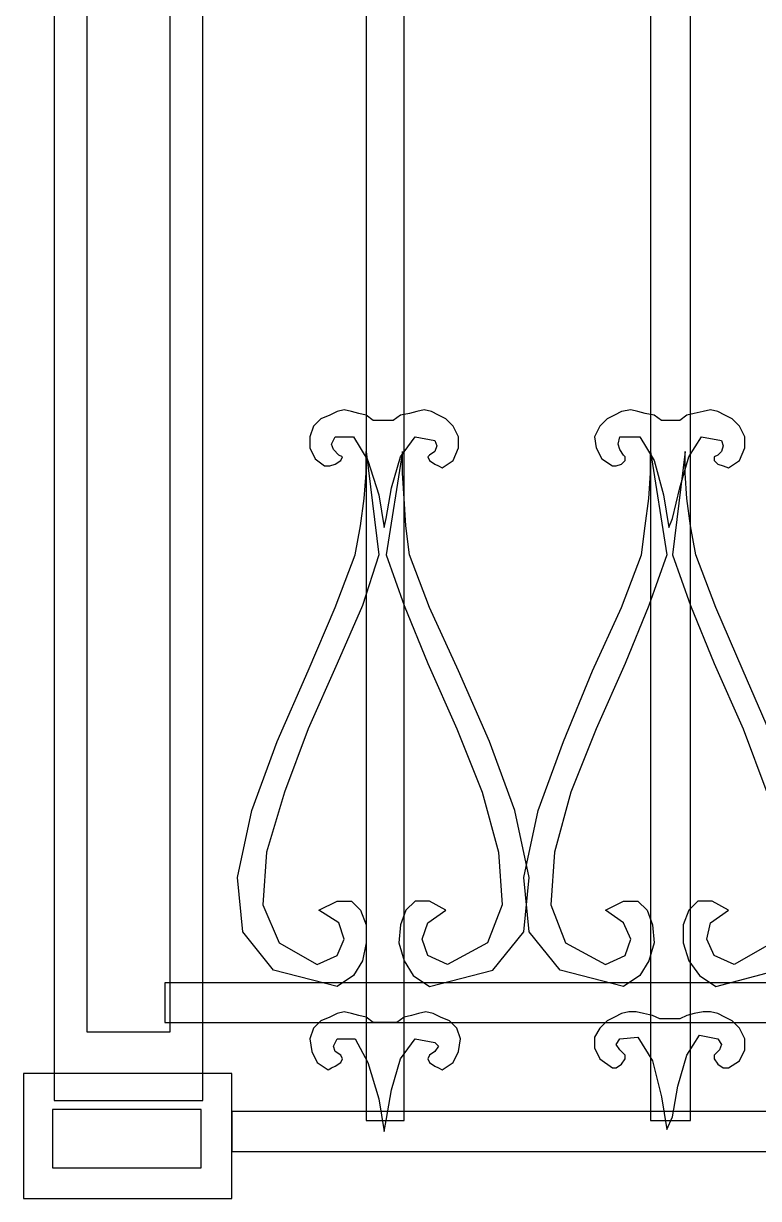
# Model space of a CAD drawing. Header units: centimetres. Extents: x -54 to 53, y -72 to 21.
# Drawn here: x -54.49 to -25.48, y -72.12 to -25.75 of the extents above; entities that cross this region are included whole.
import ezdxf

# ---------------------------------------------------------------- set-up
doc = ezdxf.new("R2010")
doc.units = ezdxf.units.CM
doc.header["$MEASUREMENT"] = 0
doc.layers.add('layer 1', color=7, linetype='Continuous')

msp = doc.modelspace()

# ---------------------------------------------------------------- linework, layer by layer
at = {"layer": 'layer 1', "color": 44}
for points, knots in [([(-40.96843, -69.04126), (-40.96843, -69.04126), (-40.96843, 18.83919), (-40.96843, 18.83919), (-40.96843, 18.83919), (-40.96843, 18.83919), (-39.46559, 18.98232), (-39.46559, 18.98232), (-39.46559, 18.98232), (-39.46559, 18.98232), (-39.46559, -69.04126), (-39.46559, -69.04126), (-39.46559, -69.04126), (-39.46559, -69.04126), (-40.96843, -69.04126), (-40.96843, -69.04126)], [0, 0, 0, 0, 0.25, 0.25, 0.25, 0.25, 0.5, 0.5, 0.5, 0.5, 0.75, 0.75, 0.75, 0.75, 1, 1, 1, 1]), ([(-29.7329, -69.04126), (-29.7329, -69.04126), (-29.7329, 18.83919), (-29.7329, 18.83919), (-29.7329, 18.83919), (-29.7329, 18.83919), (-28.15849, 18.98232), (-28.15849, 18.98232), (-28.15849, 18.98232), (-28.15849, 18.98232), (-28.15849, -69.04126), (-28.15849, -69.04126), (-28.15849, -69.04126), (-28.15849, -69.04126), (-29.7329, -69.04126), (-29.7329, -69.04126)], [0, 0, 0, 0, 0.25, 0.25, 0.25, 0.25, 0.5, 0.5, 0.5, 0.5, 0.75, 0.75, 0.75, 0.75, 1, 1, 1, 1]), ([(-51.98927, 12.32688), (-51.98927, 12.32688), (-48.69733, 12.32688), (-48.69733, 12.32688), (-48.69733, 12.32688), (-48.69733, 12.32688), (-48.69733, -65.53463), (-48.69733, -65.53463), (-48.69733, -65.53463), (-48.69733, -65.53463), (-51.98927, -65.53463), (-51.98927, -65.53463), (-51.98927, -65.53463), (-51.98927, -65.53463), (-51.98927, 12.32688), (-51.98927, 12.32688)], [0, 0, 0, 0, 0.25, 0.25, 0.25, 0.25, 0.5, 0.5, 0.5, 0.5, 0.75, 0.75, 0.75, 0.75, 1, 1, 1, 1]), ([(-40.68218, -41.4176), (-40.68218, -41.4176), (-39.89497, -41.4176), (-39.89497, -41.4176), (-39.89497, -41.4176), (-39.89497, -41.4176), (-39.89497, -41.4176), (-39.89497, -41.4176), (-39.89497, -41.4176), (-39.89497, -41.4176), (-39.60872, -41.20291), (-39.60872, -41.20291), (-39.60872, -41.20291), (-39.60872, -41.20291), (-39.2509, -41.13135), (-39.2509, -41.13135), (-39.2509, -41.13135), (-39.2509, -41.13135), (-38.96464, -41.05978), (-38.96464, -41.05978), (-38.96464, -41.05978), (-38.96464, -41.05978), (-38.67839, -40.98822), (-38.67839, -40.98822), (-38.67839, -40.98822), (-38.67839, -40.98822), (-38.39213, -41.05978), (-38.39213, -41.05978), (-38.39213, -41.05978), (-38.39213, -41.05978), (-38.10587, -41.20291), (-38.10587, -41.20291), (-38.10587, -41.20291), (-38.10587, -41.20291), (-37.81962, -41.34604), (-37.81962, -41.34604), (-37.81962, -41.34604), (-37.81962, -41.34604), (-37.53336, -41.63229), (-37.53336, -41.63229), (-37.53336, -41.63229), (-37.53336, -41.63229), (-37.31867, -42.06168), (-37.31867, -42.06168), (-37.31867, -42.06168), (-37.31867, -42.06168), (-37.31867, -42.49106), (-37.31867, -42.49106), (-37.31867, -42.49106), (-37.31867, -42.49106), (-37.53336, -42.99201), (-37.53336, -42.99201), (-37.53336, -42.99201), (-37.53336, -42.99201), (-37.96275, -43.27826), (-37.96275, -43.27826), (-37.96275, -43.27826), (-37.96275, -43.27826), (-38.10587, -43.2067), (-38.10587, -43.2067), (-38.10587, -43.2067), (-38.10587, -43.2067), (-38.249, -43.13514), (-38.249, -43.13514), (-38.249, -43.13514), (-38.249, -43.13514), (-38.46369, -42.99201), (-38.46369, -42.99201), (-38.46369, -42.99201), (-38.46369, -42.99201), (-38.53526, -42.84888), (-38.53526, -42.84888), (-38.53526, -42.84888), (-38.53526, -42.84888), (-38.46369, -42.77732), (-38.46369, -42.77732), (-38.46369, -42.77732), (-38.46369, -42.77732), (-38.249, -42.63419), (-38.249, -42.63419), (-38.249, -42.63419), (-38.249, -42.63419), (-38.17744, -42.4195), (-38.17744, -42.4195), (-38.17744, -42.4195), (-38.17744, -42.4195), (-38.249, -42.20481), (-38.249, -42.20481), (-38.249, -42.20481), (-38.249, -42.20481), (-39.03621, -42.06168), (-39.03621, -42.06168), (-39.03621, -42.06168), (-39.03621, -42.06168), (-39.60872, -42.84888), (-39.60872, -42.84888), (-39.60872, -42.84888), (-39.60872, -42.84888), (-39.96654, -44.06547), (-39.96654, -44.06547), (-39.96654, -44.06547), (-39.96654, -44.06547), (-40.18123, -45.28205), (-40.18123, -45.28205), (-40.18123, -45.28205), (-40.18123, -45.28205), (-40.25279, -45.63987), (-40.25279, -45.63987), (-40.25279, -45.63987), (-40.25279, -45.63987), (-40.46748, -44.35172), (-40.46748, -44.35172), (-40.46748, -44.35172), (-40.46748, -44.35172), (-40.89687, -42.99201), (-40.89687, -42.99201), (-40.89687, -42.99201), (-40.89687, -42.99201), (-41.46938, -42.06168), (-41.46938, -42.06168), (-41.46938, -42.06168), (-41.46938, -42.06168), (-42.18502, -42.06168), (-42.18502, -42.06168), (-42.18502, -42.06168), (-42.18502, -42.06168), (-42.32814, -42.34793), (-42.32814, -42.34793), (-42.32814, -42.34793), (-42.32814, -42.34793), (-42.25658, -42.56262), (-42.25658, -42.56262), (-42.25658, -42.56262), (-42.25658, -42.56262), (-42.04189, -42.77732), (-42.04189, -42.77732), (-42.04189, -42.77732), (-42.04189, -42.77732), (-41.89876, -42.84888), (-41.89876, -42.84888), (-41.89876, -42.84888), (-41.89876, -42.84888), (-41.97033, -42.99201), (-41.97033, -42.99201), (-41.97033, -42.99201), (-41.97033, -42.99201), (-42.18502, -43.13514), (-42.18502, -43.13514), (-42.18502, -43.13514), (-42.18502, -43.13514), (-42.39971, -43.2067), (-42.39971, -43.2067), (-42.39971, -43.2067), (-42.39971, -43.2067), (-42.6144, -43.2067), (-42.6144, -43.2067), (-42.6144, -43.2067), (-42.6144, -43.2067), (-42.97222, -42.92044), (-42.97222, -42.92044), (-42.97222, -42.92044), (-42.97222, -42.92044), (-43.18691, -42.49106), (-43.18691, -42.49106), (-43.18691, -42.49106), (-43.18691, -42.49106), (-43.18691, -42.06168), (-43.18691, -42.06168), (-43.18691, -42.06168), (-43.18691, -42.06168), (-43.04378, -41.63229), (-43.04378, -41.63229), (-43.04378, -41.63229), (-43.04378, -41.63229), (-42.75753, -41.34604), (-42.75753, -41.34604), (-42.75753, -41.34604), (-42.75753, -41.34604), (-42.39971, -41.20291), (-42.39971, -41.20291), (-42.39971, -41.20291), (-42.39971, -41.20291), (-42.11345, -41.05978), (-42.11345, -41.05978), (-42.11345, -41.05978), (-42.11345, -41.05978), (-41.8272, -40.98822), (-41.8272, -40.98822), (-41.8272, -40.98822), (-41.8272, -40.98822), (-41.54094, -41.05978), (-41.54094, -41.05978), (-41.54094, -41.05978), (-41.54094, -41.05978), (-41.25469, -41.13135), (-41.25469, -41.13135), (-41.25469, -41.13135), (-41.25469, -41.13135), (-40.96843, -41.20291), (-40.96843, -41.20291), (-40.96843, -41.20291), (-40.96843, -41.20291), (-40.68218, -41.4176), (-40.68218, -41.4176), (-40.68218, -41.4176), (-40.68218, -41.4176), (-40.68218, -41.4176), (-40.68218, -41.4176)], [0, 0, 0, 0, 0.01923077, 0.01923077, 0.01923077, 0.01923077, 0.03846154, 0.03846154, 0.03846154, 0.03846154, 0.05769231, 0.05769231, 0.05769231, 0.05769231, 0.07692308, 0.07692308, 0.07692308, 0.07692308, 0.09615385, 0.09615385, 0.09615385, 0.09615385, 0.11538462, 0.11538462, 0.11538462, 0.11538462, 0.13461538, 0.13461538, 0.13461538, 0.13461538, 0.15384615, 0.15384615, 0.15384615, 0.15384615, 0.17307692, 0.17307692, 0.17307692, 0.17307692, 0.19230769, 0.19230769, 0.19230769, 0.19230769, 0.21153846, 0.21153846, 0.21153846, 0.21153846, 0.23076923, 0.23076923, 0.23076923, 0.23076923, 0.25, 0.25, 0.25, 0.25, 0.26923077, 0.26923077, 0.26923077, 0.26923077, 0.28846154, 0.28846154, 0.28846154, 0.28846154, 0.30769231, 0.30769231, 0.30769231, 0.30769231, 0.32692308, 0.32692308, 0.32692308, 0.32692308, 0.34615385, 0.34615385, 0.34615385, 0.34615385, 0.36538462, 0.36538462, 0.36538462, 0.36538462, 0.38461538, 0.38461538, 0.38461538, 0.38461538, 0.40384615, 0.40384615, 0.40384615, 0.40384615, 0.42307692, 0.42307692, 0.42307692, 0.42307692, 0.44230769, 0.44230769, 0.44230769, 0.44230769, 0.46153846, 0.46153846, 0.46153846, 0.46153846, 0.48076923, 0.48076923, 0.48076923, 0.48076923, 0.5, 0.5, 0.5, 0.5, 0.51923077, 0.51923077, 0.51923077, 0.51923077, 0.53846154, 0.53846154, 0.53846154, 0.53846154, 0.55769231, 0.55769231, 0.55769231, 0.55769231, 0.57692308, 0.57692308, 0.57692308, 0.57692308, 0.59615385, 0.59615385, 0.59615385, 0.59615385, 0.61538462, 0.61538462, 0.61538462, 0.61538462, 0.63461538, 0.63461538, 0.63461538, 0.63461538, 0.65384615, 0.65384615, 0.65384615, 0.65384615, 0.67307692, 0.67307692, 0.67307692, 0.67307692, 0.69230769, 0.69230769, 0.69230769, 0.69230769, 0.71153846, 0.71153846, 0.71153846, 0.71153846, 0.73076923, 0.73076923, 0.73076923, 0.73076923, 0.75, 0.75, 0.75, 0.75, 0.76923077, 0.76923077, 0.76923077, 0.76923077, 0.78846154, 0.78846154, 0.78846154, 0.78846154, 0.80769231, 0.80769231, 0.80769231, 0.80769231, 0.82692308, 0.82692308, 0.82692308, 0.82692308, 0.84615385, 0.84615385, 0.84615385, 0.84615385, 0.86538462, 0.86538462, 0.86538462, 0.86538462, 0.88461538, 0.88461538, 0.88461538, 0.88461538, 0.90384615, 0.90384615, 0.90384615, 0.90384615, 0.92307692, 0.92307692, 0.92307692, 0.92307692, 0.94230769, 0.94230769, 0.94230769, 0.94230769, 0.96153846, 0.96153846, 0.96153846, 0.96153846, 0.98076923, 0.98076923, 0.98076923, 0.98076923, 1, 1, 1, 1]), ([(-29.30352, -41.4176), (-29.30352, -41.4176), (-28.58788, -41.4176), (-28.58788, -41.4176), (-28.58788, -41.4176), (-28.58788, -41.4176), (-28.58788, -41.4176), (-28.58788, -41.4176), (-28.58788, -41.4176), (-28.58788, -41.4176), (-28.30162, -41.20291), (-28.30162, -41.20291), (-28.30162, -41.20291), (-28.30162, -41.20291), (-28.01537, -41.13135), (-28.01537, -41.13135), (-28.01537, -41.13135), (-28.01537, -41.13135), (-27.65755, -41.05978), (-27.65755, -41.05978), (-27.65755, -41.05978), (-27.65755, -41.05978), (-27.37129, -40.98822), (-27.37129, -40.98822), (-27.37129, -40.98822), (-27.37129, -40.98822), (-27.08504, -41.05978), (-27.08504, -41.05978), (-27.08504, -41.05978), (-27.08504, -41.05978), (-26.79878, -41.20291), (-26.79878, -41.20291), (-26.79878, -41.20291), (-26.79878, -41.20291), (-26.51252, -41.34604), (-26.51252, -41.34604), (-26.51252, -41.34604), (-26.51252, -41.34604), (-26.22627, -41.63229), (-26.22627, -41.63229), (-26.22627, -41.63229), (-26.22627, -41.63229), (-26.01158, -42.06168), (-26.01158, -42.06168), (-26.01158, -42.06168), (-26.01158, -42.06168), (-26.01158, -42.49106), (-26.01158, -42.49106), (-26.01158, -42.49106), (-26.01158, -42.49106), (-26.22627, -42.99201), (-26.22627, -42.99201), (-26.22627, -42.99201), (-26.22627, -42.99201), (-26.65565, -43.27826), (-26.65565, -43.27826), (-26.65565, -43.27826), (-26.65565, -43.27826), (-26.87034, -43.2067), (-26.87034, -43.2067), (-26.87034, -43.2067), (-26.87034, -43.2067), (-27.08504, -43.13514), (-27.08504, -43.13514), (-27.08504, -43.13514), (-27.08504, -43.13514), (-27.22816, -42.99201), (-27.22816, -42.99201), (-27.22816, -42.99201), (-27.22816, -42.99201), (-27.22816, -42.84888), (-27.22816, -42.84888), (-27.22816, -42.84888), (-27.22816, -42.84888), (-27.08504, -42.77732), (-27.08504, -42.77732), (-27.08504, -42.77732), (-27.08504, -42.77732), (-26.94191, -42.63419), (-26.94191, -42.63419), (-26.94191, -42.63419), (-26.94191, -42.63419), (-26.87034, -42.4195), (-26.87034, -42.4195), (-26.87034, -42.4195), (-26.87034, -42.4195), (-26.94191, -42.20481), (-26.94191, -42.20481), (-26.94191, -42.20481), (-26.94191, -42.20481), (-27.72911, -42.06168), (-27.72911, -42.06168), (-27.72911, -42.06168), (-27.72911, -42.06168), (-28.23006, -42.84888), (-28.23006, -42.84888), (-28.23006, -42.84888), (-28.23006, -42.84888), (-28.58788, -44.06547), (-28.58788, -44.06547), (-28.58788, -44.06547), (-28.58788, -44.06547), (-28.87413, -45.28205), (-28.87413, -45.28205), (-28.87413, -45.28205), (-28.87413, -45.28205), (-29.01726, -45.63987), (-29.01726, -45.63987), (-29.01726, -45.63987), (-29.01726, -45.63987), (-29.23195, -44.35172), (-29.23195, -44.35172), (-29.23195, -44.35172), (-29.23195, -44.35172), (-29.58977, -42.99201), (-29.58977, -42.99201), (-29.58977, -42.99201), (-29.58977, -42.99201), (-30.16228, -42.06168), (-30.16228, -42.06168), (-30.16228, -42.06168), (-30.16228, -42.06168), (-30.94949, -42.06168), (-30.94949, -42.06168), (-30.94949, -42.06168), (-30.94949, -42.06168), (-31.02105, -42.34793), (-31.02105, -42.34793), (-31.02105, -42.34793), (-31.02105, -42.34793), (-30.94949, -42.56262), (-30.94949, -42.56262), (-30.94949, -42.56262), (-30.94949, -42.56262), (-30.80636, -42.77732), (-30.80636, -42.77732), (-30.80636, -42.77732), (-30.80636, -42.77732), (-30.73479, -42.84888), (-30.73479, -42.84888), (-30.73479, -42.84888), (-30.73479, -42.84888), (-30.73479, -42.99201), (-30.73479, -42.99201), (-30.73479, -42.99201), (-30.73479, -42.99201), (-30.87792, -43.13514), (-30.87792, -43.13514), (-30.87792, -43.13514), (-30.87792, -43.13514), (-31.09261, -43.2067), (-31.09261, -43.2067), (-31.09261, -43.2067), (-31.09261, -43.2067), (-31.23574, -43.2067), (-31.23574, -43.2067), (-31.23574, -43.2067), (-31.23574, -43.2067), (-31.66512, -42.92044), (-31.66512, -42.92044), (-31.66512, -42.92044), (-31.66512, -42.92044), (-31.87982, -42.49106), (-31.87982, -42.49106), (-31.87982, -42.49106), (-31.87982, -42.49106), (-31.95138, -42.06168), (-31.95138, -42.06168), (-31.95138, -42.06168), (-31.95138, -42.06168), (-31.73669, -41.63229), (-31.73669, -41.63229), (-31.73669, -41.63229), (-31.73669, -41.63229), (-31.45043, -41.34604), (-31.45043, -41.34604), (-31.45043, -41.34604), (-31.45043, -41.34604), (-31.16418, -41.20291), (-31.16418, -41.20291), (-31.16418, -41.20291), (-31.16418, -41.20291), (-30.87792, -41.05978), (-30.87792, -41.05978), (-30.87792, -41.05978), (-30.87792, -41.05978), (-30.5201, -40.98822), (-30.5201, -40.98822), (-30.5201, -40.98822), (-30.5201, -40.98822), (-30.23385, -41.05978), (-30.23385, -41.05978), (-30.23385, -41.05978), (-30.23385, -41.05978), (-29.94759, -41.13135), (-29.94759, -41.13135), (-29.94759, -41.13135), (-29.94759, -41.13135), (-29.58977, -41.20291), (-29.58977, -41.20291), (-29.58977, -41.20291), (-29.58977, -41.20291), (-29.30352, -41.4176), (-29.30352, -41.4176), (-29.30352, -41.4176), (-29.30352, -41.4176), (-29.30352, -41.4176), (-29.30352, -41.4176)], [0, 0, 0, 0, 0.01923077, 0.01923077, 0.01923077, 0.01923077, 0.03846154, 0.03846154, 0.03846154, 0.03846154, 0.05769231, 0.05769231, 0.05769231, 0.05769231, 0.07692308, 0.07692308, 0.07692308, 0.07692308, 0.09615385, 0.09615385, 0.09615385, 0.09615385, 0.11538462, 0.11538462, 0.11538462, 0.11538462, 0.13461538, 0.13461538, 0.13461538, 0.13461538, 0.15384615, 0.15384615, 0.15384615, 0.15384615, 0.17307692, 0.17307692, 0.17307692, 0.17307692, 0.19230769, 0.19230769, 0.19230769, 0.19230769, 0.21153846, 0.21153846, 0.21153846, 0.21153846, 0.23076923, 0.23076923, 0.23076923, 0.23076923, 0.25, 0.25, 0.25, 0.25, 0.26923077, 0.26923077, 0.26923077, 0.26923077, 0.28846154, 0.28846154, 0.28846154, 0.28846154, 0.30769231, 0.30769231, 0.30769231, 0.30769231, 0.32692308, 0.32692308, 0.32692308, 0.32692308, 0.34615385, 0.34615385, 0.34615385, 0.34615385, 0.36538462, 0.36538462, 0.36538462, 0.36538462, 0.38461538, 0.38461538, 0.38461538, 0.38461538, 0.40384615, 0.40384615, 0.40384615, 0.40384615, 0.42307692, 0.42307692, 0.42307692, 0.42307692, 0.44230769, 0.44230769, 0.44230769, 0.44230769, 0.46153846, 0.46153846, 0.46153846, 0.46153846, 0.48076923, 0.48076923, 0.48076923, 0.48076923, 0.5, 0.5, 0.5, 0.5, 0.51923077, 0.51923077, 0.51923077, 0.51923077, 0.53846154, 0.53846154, 0.53846154, 0.53846154, 0.55769231, 0.55769231, 0.55769231, 0.55769231, 0.57692308, 0.57692308, 0.57692308, 0.57692308, 0.59615385, 0.59615385, 0.59615385, 0.59615385, 0.61538462, 0.61538462, 0.61538462, 0.61538462, 0.63461538, 0.63461538, 0.63461538, 0.63461538, 0.65384615, 0.65384615, 0.65384615, 0.65384615, 0.67307692, 0.67307692, 0.67307692, 0.67307692, 0.69230769, 0.69230769, 0.69230769, 0.69230769, 0.71153846, 0.71153846, 0.71153846, 0.71153846, 0.73076923, 0.73076923, 0.73076923, 0.73076923, 0.75, 0.75, 0.75, 0.75, 0.76923077, 0.76923077, 0.76923077, 0.76923077, 0.78846154, 0.78846154, 0.78846154, 0.78846154, 0.80769231, 0.80769231, 0.80769231, 0.80769231, 0.82692308, 0.82692308, 0.82692308, 0.82692308, 0.84615385, 0.84615385, 0.84615385, 0.84615385, 0.86538462, 0.86538462, 0.86538462, 0.86538462, 0.88461538, 0.88461538, 0.88461538, 0.88461538, 0.90384615, 0.90384615, 0.90384615, 0.90384615, 0.92307692, 0.92307692, 0.92307692, 0.92307692, 0.94230769, 0.94230769, 0.94230769, 0.94230769, 0.96153846, 0.96153846, 0.96153846, 0.96153846, 0.98076923, 0.98076923, 0.98076923, 0.98076923, 1, 1, 1, 1]), ([(-40.96843, -42.63419), (-40.96843, -42.63419), (-40.96843, -43.49296), (-40.96843, -43.49296), (-40.96843, -43.49296), (-40.96843, -43.49296), (-41.03999, -44.49485), (-41.03999, -44.49485), (-41.03999, -44.49485), (-41.03999, -44.49485), (-41.18312, -45.56831), (-41.18312, -45.56831), (-41.18312, -45.56831), (-41.18312, -45.56831), (-41.39781, -46.71333), (-41.39781, -46.71333), (-41.39781, -46.71333), (-41.39781, -46.71333), (-42.18502, -48.78868), (-42.18502, -48.78868), (-42.18502, -48.78868), (-42.18502, -48.78868), (-43.25848, -51.29342), (-43.25848, -51.29342), (-43.25848, -51.29342), (-43.25848, -51.29342), (-44.47506, -54.08441), (-44.47506, -54.08441), (-44.47506, -54.08441), (-44.47506, -54.08441), (-45.47696, -56.80384), (-45.47696, -56.80384), (-45.47696, -56.80384), (-45.47696, -56.80384), (-46.04947, -59.4517), (-46.04947, -59.4517), (-46.04947, -59.4517), (-46.04947, -59.4517), (-45.83478, -61.59862), (-45.83478, -61.59862), (-45.83478, -61.59862), (-45.83478, -61.59862), (-44.61819, -63.10146), (-44.61819, -63.10146), (-44.61819, -63.10146), (-44.61819, -63.10146), (-42.11345, -63.74554), (-42.11345, -63.74554), (-42.11345, -63.74554), (-42.11345, -63.74554), (-41.46938, -63.31615), (-41.46938, -63.31615), (-41.46938, -63.31615), (-41.46938, -63.31615), (-41.11156, -62.74364), (-41.11156, -62.74364), (-41.11156, -62.74364), (-41.11156, -62.74364), (-40.96843, -62.028), (-40.96843, -62.028), (-40.96843, -62.028), (-40.96843, -62.028), (-40.96843, -61.31236), (-40.96843, -61.31236), (-40.96843, -61.31236), (-40.96843, -61.31236), (-41.18312, -60.73985), (-41.18312, -60.73985), (-41.18312, -60.73985), (-41.18312, -60.73985), (-41.54094, -60.38203), (-41.54094, -60.38203), (-41.54094, -60.38203), (-41.54094, -60.38203), (-42.11345, -60.38203), (-42.11345, -60.38203), (-42.11345, -60.38203), (-42.11345, -60.38203), (-42.82909, -60.73985), (-42.82909, -60.73985), (-42.82909, -60.73985), (-42.82909, -60.73985), (-42.04189, -61.2408), (-42.04189, -61.2408), (-42.04189, -61.2408), (-42.04189, -61.2408), (-41.8272, -61.88488), (-41.8272, -61.88488), (-41.8272, -61.88488), (-41.8272, -61.88488), (-42.11345, -62.52895), (-42.11345, -62.52895), (-42.11345, -62.52895), (-42.11345, -62.52895), (-42.90066, -62.88677), (-42.90066, -62.88677), (-42.90066, -62.88677), (-42.90066, -62.88677), (-44.4035, -62.028), (-44.4035, -62.028), (-44.4035, -62.028), (-44.4035, -62.028), (-45.04757, -60.52516), (-45.04757, -60.52516), (-45.04757, -60.52516), (-45.04757, -60.52516), (-44.90444, -58.44981), (-44.90444, -58.44981), (-44.90444, -58.44981), (-44.90444, -58.44981), (-44.18881, -56.0882), (-44.18881, -56.0882), (-44.18881, -56.0882), (-44.18881, -56.0882), (-43.25848, -53.58346), (-43.25848, -53.58346), (-43.25848, -53.58346), (-43.25848, -53.58346), (-42.11345, -51.00716), (-42.11345, -51.00716), (-42.11345, -51.00716), (-42.11345, -51.00716), (-41.11156, -48.71712), (-41.11156, -48.71712), (-41.11156, -48.71712), (-41.11156, -48.71712), (-40.46748, -46.71333), (-40.46748, -46.71333), (-40.46748, -46.71333), (-40.46748, -46.71333), (-40.96843, -42.63419), (-40.96843, -42.63419)], [0, 0, 0, 0, 0.03030303, 0.03030303, 0.03030303, 0.03030303, 0.06060606, 0.06060606, 0.06060606, 0.06060606, 0.09090909, 0.09090909, 0.09090909, 0.09090909, 0.12121212, 0.12121212, 0.12121212, 0.12121212, 0.15151515, 0.15151515, 0.15151515, 0.15151515, 0.18181818, 0.18181818, 0.18181818, 0.18181818, 0.21212121, 0.21212121, 0.21212121, 0.21212121, 0.24242424, 0.24242424, 0.24242424, 0.24242424, 0.27272727, 0.27272727, 0.27272727, 0.27272727, 0.3030303, 0.3030303, 0.3030303, 0.3030303, 0.33333333, 0.33333333, 0.33333333, 0.33333333, 0.36363636, 0.36363636, 0.36363636, 0.36363636, 0.39393939, 0.39393939, 0.39393939, 0.39393939, 0.42424242, 0.42424242, 0.42424242, 0.42424242, 0.45454545, 0.45454545, 0.45454545, 0.45454545, 0.48484848, 0.48484848, 0.48484848, 0.48484848, 0.51515152, 0.51515152, 0.51515152, 0.51515152, 0.54545455, 0.54545455, 0.54545455, 0.54545455, 0.57575758, 0.57575758, 0.57575758, 0.57575758, 0.60606061, 0.60606061, 0.60606061, 0.60606061, 0.63636364, 0.63636364, 0.63636364, 0.63636364, 0.66666667, 0.66666667, 0.66666667, 0.66666667, 0.6969697, 0.6969697, 0.6969697, 0.6969697, 0.72727273, 0.72727273, 0.72727273, 0.72727273, 0.75757576, 0.75757576, 0.75757576, 0.75757576, 0.78787879, 0.78787879, 0.78787879, 0.78787879, 0.81818182, 0.81818182, 0.81818182, 0.81818182, 0.84848485, 0.84848485, 0.84848485, 0.84848485, 0.87878788, 0.87878788, 0.87878788, 0.87878788, 0.90909091, 0.90909091, 0.90909091, 0.90909091, 0.93939394, 0.93939394, 0.93939394, 0.93939394, 0.96969697, 0.96969697, 0.96969697, 0.96969697, 1, 1, 1, 1]), ([(-39.53715, -42.63419), (-39.53715, -42.63419), (-39.53715, -43.49296), (-39.53715, -43.49296), (-39.53715, -43.49296), (-39.53715, -43.49296), (-39.46559, -44.49485), (-39.46559, -44.49485), (-39.46559, -44.49485), (-39.46559, -44.49485), (-39.39402, -45.56831), (-39.39402, -45.56831), (-39.39402, -45.56831), (-39.39402, -45.56831), (-39.2509, -46.71333), (-39.2509, -46.71333), (-39.2509, -46.71333), (-39.2509, -46.71333), (-38.46369, -48.78868), (-38.46369, -48.78868), (-38.46369, -48.78868), (-38.46369, -48.78868), (-37.31867, -51.29342), (-37.31867, -51.29342), (-37.31867, -51.29342), (-37.31867, -51.29342), (-36.10209, -54.08441), (-36.10209, -54.08441), (-36.10209, -54.08441), (-36.10209, -54.08441), (-35.10019, -56.80384), (-35.10019, -56.80384), (-35.10019, -56.80384), (-35.10019, -56.80384), (-34.52768, -59.4517), (-34.52768, -59.4517), (-34.52768, -59.4517), (-34.52768, -59.4517), (-34.74237, -61.59862), (-34.74237, -61.59862), (-34.74237, -61.59862), (-34.74237, -61.59862), (-35.95896, -63.10146), (-35.95896, -63.10146), (-35.95896, -63.10146), (-35.95896, -63.10146), (-38.46369, -63.74554), (-38.46369, -63.74554), (-38.46369, -63.74554), (-38.46369, -63.74554), (-39.10777, -63.31615), (-39.10777, -63.31615), (-39.10777, -63.31615), (-39.10777, -63.31615), (-39.46559, -62.74364), (-39.46559, -62.74364), (-39.46559, -62.74364), (-39.46559, -62.74364), (-39.68028, -62.028), (-39.68028, -62.028), (-39.68028, -62.028), (-39.68028, -62.028), (-39.60872, -61.31236), (-39.60872, -61.31236), (-39.60872, -61.31236), (-39.60872, -61.31236), (-39.39402, -60.73985), (-39.39402, -60.73985), (-39.39402, -60.73985), (-39.39402, -60.73985), (-39.03621, -60.38203), (-39.03621, -60.38203), (-39.03621, -60.38203), (-39.03621, -60.38203), (-38.46369, -60.38203), (-38.46369, -60.38203), (-38.46369, -60.38203), (-38.46369, -60.38203), (-37.81962, -60.73985), (-37.81962, -60.73985), (-37.81962, -60.73985), (-37.81962, -60.73985), (-38.53526, -61.2408), (-38.53526, -61.2408), (-38.53526, -61.2408), (-38.53526, -61.2408), (-38.74995, -61.88488), (-38.74995, -61.88488), (-38.74995, -61.88488), (-38.74995, -61.88488), (-38.53526, -62.52895), (-38.53526, -62.52895), (-38.53526, -62.52895), (-38.53526, -62.52895), (-37.74806, -62.88677), (-37.74806, -62.88677), (-37.74806, -62.88677), (-37.74806, -62.88677), (-36.17365, -62.028), (-36.17365, -62.028), (-36.17365, -62.028), (-36.17365, -62.028), (-35.60114, -60.52516), (-35.60114, -60.52516), (-35.60114, -60.52516), (-35.60114, -60.52516), (-35.74427, -58.44981), (-35.74427, -58.44981), (-35.74427, -58.44981), (-35.74427, -58.44981), (-36.38834, -56.0882), (-36.38834, -56.0882), (-36.38834, -56.0882), (-36.38834, -56.0882), (-37.39024, -53.58346), (-37.39024, -53.58346), (-37.39024, -53.58346), (-37.39024, -53.58346), (-38.53526, -51.00716), (-38.53526, -51.00716), (-38.53526, -51.00716), (-38.53526, -51.00716), (-39.46559, -48.71712), (-39.46559, -48.71712), (-39.46559, -48.71712), (-39.46559, -48.71712), (-40.18123, -46.71333), (-40.18123, -46.71333), (-40.18123, -46.71333), (-40.18123, -46.71333), (-39.53715, -42.63419), (-39.53715, -42.63419)], [0, 0, 0, 0, 0.03030303, 0.03030303, 0.03030303, 0.03030303, 0.06060606, 0.06060606, 0.06060606, 0.06060606, 0.09090909, 0.09090909, 0.09090909, 0.09090909, 0.12121212, 0.12121212, 0.12121212, 0.12121212, 0.15151515, 0.15151515, 0.15151515, 0.15151515, 0.18181818, 0.18181818, 0.18181818, 0.18181818, 0.21212121, 0.21212121, 0.21212121, 0.21212121, 0.24242424, 0.24242424, 0.24242424, 0.24242424, 0.27272727, 0.27272727, 0.27272727, 0.27272727, 0.3030303, 0.3030303, 0.3030303, 0.3030303, 0.33333333, 0.33333333, 0.33333333, 0.33333333, 0.36363636, 0.36363636, 0.36363636, 0.36363636, 0.39393939, 0.39393939, 0.39393939, 0.39393939, 0.42424242, 0.42424242, 0.42424242, 0.42424242, 0.45454545, 0.45454545, 0.45454545, 0.45454545, 0.48484848, 0.48484848, 0.48484848, 0.48484848, 0.51515152, 0.51515152, 0.51515152, 0.51515152, 0.54545455, 0.54545455, 0.54545455, 0.54545455, 0.57575758, 0.57575758, 0.57575758, 0.57575758, 0.60606061, 0.60606061, 0.60606061, 0.60606061, 0.63636364, 0.63636364, 0.63636364, 0.63636364, 0.66666667, 0.66666667, 0.66666667, 0.66666667, 0.6969697, 0.6969697, 0.6969697, 0.6969697, 0.72727273, 0.72727273, 0.72727273, 0.72727273, 0.75757576, 0.75757576, 0.75757576, 0.75757576, 0.78787879, 0.78787879, 0.78787879, 0.78787879, 0.81818182, 0.81818182, 0.81818182, 0.81818182, 0.84848485, 0.84848485, 0.84848485, 0.84848485, 0.87878788, 0.87878788, 0.87878788, 0.87878788, 0.90909091, 0.90909091, 0.90909091, 0.90909091, 0.93939394, 0.93939394, 0.93939394, 0.93939394, 0.96969697, 0.96969697, 0.96969697, 0.96969697, 1, 1, 1, 1]), ([(-29.7329, -42.63419), (-29.7329, -42.63419), (-29.7329, -43.49296), (-29.7329, -43.49296), (-29.7329, -43.49296), (-29.7329, -43.49296), (-29.80446, -44.49485), (-29.80446, -44.49485), (-29.80446, -44.49485), (-29.80446, -44.49485), (-29.94759, -45.56831), (-29.94759, -45.56831), (-29.94759, -45.56831), (-29.94759, -45.56831), (-30.09072, -46.71333), (-30.09072, -46.71333), (-30.09072, -46.71333), (-30.09072, -46.71333), (-30.87792, -48.78868), (-30.87792, -48.78868), (-30.87792, -48.78868), (-30.87792, -48.78868), (-32.02294, -51.29342), (-32.02294, -51.29342), (-32.02294, -51.29342), (-32.02294, -51.29342), (-33.16797, -54.08441), (-33.16797, -54.08441), (-33.16797, -54.08441), (-33.16797, -54.08441), (-34.16986, -56.80384), (-34.16986, -56.80384), (-34.16986, -56.80384), (-34.16986, -56.80384), (-34.74237, -59.4517), (-34.74237, -59.4517), (-34.74237, -59.4517), (-34.74237, -59.4517), (-34.52768, -61.59862), (-34.52768, -61.59862), (-34.52768, -61.59862), (-34.52768, -61.59862), (-33.31109, -63.10146), (-33.31109, -63.10146), (-33.31109, -63.10146), (-33.31109, -63.10146), (-30.80636, -63.74554), (-30.80636, -63.74554), (-30.80636, -63.74554), (-30.80636, -63.74554), (-30.16228, -63.31615), (-30.16228, -63.31615), (-30.16228, -63.31615), (-30.16228, -63.31615), (-29.80446, -62.74364), (-29.80446, -62.74364), (-29.80446, -62.74364), (-29.80446, -62.74364), (-29.58977, -62.028), (-29.58977, -62.028), (-29.58977, -62.028), (-29.58977, -62.028), (-29.66134, -61.31236), (-29.66134, -61.31236), (-29.66134, -61.31236), (-29.66134, -61.31236), (-29.87603, -60.73985), (-29.87603, -60.73985), (-29.87603, -60.73985), (-29.87603, -60.73985), (-30.23385, -60.38203), (-30.23385, -60.38203), (-30.23385, -60.38203), (-30.23385, -60.38203), (-30.80636, -60.38203), (-30.80636, -60.38203), (-30.80636, -60.38203), (-30.80636, -60.38203), (-31.522, -60.73985), (-31.522, -60.73985), (-31.522, -60.73985), (-31.522, -60.73985), (-30.80636, -61.2408), (-30.80636, -61.2408), (-30.80636, -61.2408), (-30.80636, -61.2408), (-30.5201, -61.88488), (-30.5201, -61.88488), (-30.5201, -61.88488), (-30.5201, -61.88488), (-30.73479, -62.52895), (-30.73479, -62.52895), (-30.73479, -62.52895), (-30.73479, -62.52895), (-31.522, -62.88677), (-31.522, -62.88677), (-31.522, -62.88677), (-31.522, -62.88677), (-33.0964, -62.028), (-33.0964, -62.028), (-33.0964, -62.028), (-33.0964, -62.028), (-33.66891, -60.52516), (-33.66891, -60.52516), (-33.66891, -60.52516), (-33.66891, -60.52516), (-33.52579, -58.44981), (-33.52579, -58.44981), (-33.52579, -58.44981), (-33.52579, -58.44981), (-32.88171, -56.0882), (-32.88171, -56.0882), (-32.88171, -56.0882), (-32.88171, -56.0882), (-31.87982, -53.58346), (-31.87982, -53.58346), (-31.87982, -53.58346), (-31.87982, -53.58346), (-30.73479, -51.00716), (-30.73479, -51.00716), (-30.73479, -51.00716), (-30.73479, -51.00716), (-29.80446, -48.71712), (-29.80446, -48.71712), (-29.80446, -48.71712), (-29.80446, -48.71712), (-29.08882, -46.71333), (-29.08882, -46.71333), (-29.08882, -46.71333), (-29.08882, -46.71333), (-29.7329, -42.63419), (-29.7329, -42.63419)], [0, 0, 0, 0, 0.03030303, 0.03030303, 0.03030303, 0.03030303, 0.06060606, 0.06060606, 0.06060606, 0.06060606, 0.09090909, 0.09090909, 0.09090909, 0.09090909, 0.12121212, 0.12121212, 0.12121212, 0.12121212, 0.15151515, 0.15151515, 0.15151515, 0.15151515, 0.18181818, 0.18181818, 0.18181818, 0.18181818, 0.21212121, 0.21212121, 0.21212121, 0.21212121, 0.24242424, 0.24242424, 0.24242424, 0.24242424, 0.27272727, 0.27272727, 0.27272727, 0.27272727, 0.3030303, 0.3030303, 0.3030303, 0.3030303, 0.33333333, 0.33333333, 0.33333333, 0.33333333, 0.36363636, 0.36363636, 0.36363636, 0.36363636, 0.39393939, 0.39393939, 0.39393939, 0.39393939, 0.42424242, 0.42424242, 0.42424242, 0.42424242, 0.45454545, 0.45454545, 0.45454545, 0.45454545, 0.48484848, 0.48484848, 0.48484848, 0.48484848, 0.51515152, 0.51515152, 0.51515152, 0.51515152, 0.54545455, 0.54545455, 0.54545455, 0.54545455, 0.57575758, 0.57575758, 0.57575758, 0.57575758, 0.60606061, 0.60606061, 0.60606061, 0.60606061, 0.63636364, 0.63636364, 0.63636364, 0.63636364, 0.66666667, 0.66666667, 0.66666667, 0.66666667, 0.6969697, 0.6969697, 0.6969697, 0.6969697, 0.72727273, 0.72727273, 0.72727273, 0.72727273, 0.75757576, 0.75757576, 0.75757576, 0.75757576, 0.78787879, 0.78787879, 0.78787879, 0.78787879, 0.81818182, 0.81818182, 0.81818182, 0.81818182, 0.84848485, 0.84848485, 0.84848485, 0.84848485, 0.87878788, 0.87878788, 0.87878788, 0.87878788, 0.90909091, 0.90909091, 0.90909091, 0.90909091, 0.93939394, 0.93939394, 0.93939394, 0.93939394, 0.96969697, 0.96969697, 0.96969697, 0.96969697, 1, 1, 1, 1]), ([(-28.37319, -42.63419), (-28.37319, -42.63419), (-28.37319, -43.49296), (-28.37319, -43.49296), (-28.37319, -43.49296), (-28.37319, -43.49296), (-28.30162, -44.49485), (-28.30162, -44.49485), (-28.30162, -44.49485), (-28.30162, -44.49485), (-28.15849, -45.56831), (-28.15849, -45.56831), (-28.15849, -45.56831), (-28.15849, -45.56831), (-27.9438, -46.71333), (-27.9438, -46.71333), (-27.9438, -46.71333), (-27.9438, -46.71333), (-27.1566, -48.78868), (-27.1566, -48.78868), (-27.1566, -48.78868), (-27.1566, -48.78868), (-26.08314, -51.29342), (-26.08314, -51.29342), (-26.08314, -51.29342), (-26.08314, -51.29342), (-24.86655, -54.08441), (-24.86655, -54.08441), (-24.86655, -54.08441), (-24.86655, -54.08441), (-23.86466, -56.80384), (-23.86466, -56.80384), (-23.86466, -56.80384), (-23.86466, -56.80384), (-23.29215, -59.4517), (-23.29215, -59.4517), (-23.29215, -59.4517), (-23.29215, -59.4517), (-23.50684, -61.59862), (-23.50684, -61.59862), (-23.50684, -61.59862), (-23.50684, -61.59862), (-24.72343, -63.10146), (-24.72343, -63.10146), (-24.72343, -63.10146), (-24.72343, -63.10146), (-27.1566, -63.74554), (-27.1566, -63.74554), (-27.1566, -63.74554), (-27.1566, -63.74554), (-27.80067, -63.31615), (-27.80067, -63.31615), (-27.80067, -63.31615), (-27.80067, -63.31615), (-28.23006, -62.74364), (-28.23006, -62.74364), (-28.23006, -62.74364), (-28.23006, -62.74364), (-28.44475, -62.028), (-28.44475, -62.028), (-28.44475, -62.028), (-28.44475, -62.028), (-28.44475, -61.31236), (-28.44475, -61.31236), (-28.44475, -61.31236), (-28.44475, -61.31236), (-28.23006, -60.73985), (-28.23006, -60.73985), (-28.23006, -60.73985), (-28.23006, -60.73985), (-27.87224, -60.38203), (-27.87224, -60.38203), (-27.87224, -60.38203), (-27.87224, -60.38203), (-27.29973, -60.38203), (-27.29973, -60.38203), (-27.29973, -60.38203), (-27.29973, -60.38203), (-26.65565, -60.73985), (-26.65565, -60.73985), (-26.65565, -60.73985), (-26.65565, -60.73985), (-27.37129, -61.2408), (-27.37129, -61.2408), (-27.37129, -61.2408), (-27.37129, -61.2408), (-27.51442, -61.88488), (-27.51442, -61.88488), (-27.51442, -61.88488), (-27.51442, -61.88488), (-27.22816, -62.52895), (-27.22816, -62.52895), (-27.22816, -62.52895), (-27.22816, -62.52895), (-26.44096, -62.88677), (-26.44096, -62.88677), (-26.44096, -62.88677), (-26.44096, -62.88677), (-24.93812, -62.028), (-24.93812, -62.028), (-24.93812, -62.028), (-24.93812, -62.028), (-24.29404, -60.52516), (-24.29404, -60.52516), (-24.29404, -60.52516), (-24.29404, -60.52516), (-24.43717, -58.44981), (-24.43717, -58.44981), (-24.43717, -58.44981), (-24.43717, -58.44981), (-25.15281, -56.0882), (-25.15281, -56.0882), (-25.15281, -56.0882), (-25.15281, -56.0882), (-26.08314, -53.58346), (-26.08314, -53.58346), (-26.08314, -53.58346), (-26.08314, -53.58346), (-27.22816, -51.00716), (-27.22816, -51.00716), (-27.22816, -51.00716), (-27.22816, -51.00716), (-28.15849, -48.71712), (-28.15849, -48.71712), (-28.15849, -48.71712), (-28.15849, -48.71712), (-28.87413, -46.71333), (-28.87413, -46.71333), (-28.87413, -46.71333), (-28.87413, -46.71333), (-28.37319, -42.63419), (-28.37319, -42.63419)], [0, 0, 0, 0, 0.03030303, 0.03030303, 0.03030303, 0.03030303, 0.06060606, 0.06060606, 0.06060606, 0.06060606, 0.09090909, 0.09090909, 0.09090909, 0.09090909, 0.12121212, 0.12121212, 0.12121212, 0.12121212, 0.15151515, 0.15151515, 0.15151515, 0.15151515, 0.18181818, 0.18181818, 0.18181818, 0.18181818, 0.21212121, 0.21212121, 0.21212121, 0.21212121, 0.24242424, 0.24242424, 0.24242424, 0.24242424, 0.27272727, 0.27272727, 0.27272727, 0.27272727, 0.3030303, 0.3030303, 0.3030303, 0.3030303, 0.33333333, 0.33333333, 0.33333333, 0.33333333, 0.36363636, 0.36363636, 0.36363636, 0.36363636, 0.39393939, 0.39393939, 0.39393939, 0.39393939, 0.42424242, 0.42424242, 0.42424242, 0.42424242, 0.45454545, 0.45454545, 0.45454545, 0.45454545, 0.48484848, 0.48484848, 0.48484848, 0.48484848, 0.51515152, 0.51515152, 0.51515152, 0.51515152, 0.54545455, 0.54545455, 0.54545455, 0.54545455, 0.57575758, 0.57575758, 0.57575758, 0.57575758, 0.60606061, 0.60606061, 0.60606061, 0.60606061, 0.63636364, 0.63636364, 0.63636364, 0.63636364, 0.66666667, 0.66666667, 0.66666667, 0.66666667, 0.6969697, 0.6969697, 0.6969697, 0.6969697, 0.72727273, 0.72727273, 0.72727273, 0.72727273, 0.75757576, 0.75757576, 0.75757576, 0.75757576, 0.78787879, 0.78787879, 0.78787879, 0.78787879, 0.81818182, 0.81818182, 0.81818182, 0.81818182, 0.84848485, 0.84848485, 0.84848485, 0.84848485, 0.87878788, 0.87878788, 0.87878788, 0.87878788, 0.90909091, 0.90909091, 0.90909091, 0.90909091, 0.93939394, 0.93939394, 0.93939394, 0.93939394, 0.96969697, 0.96969697, 0.96969697, 0.96969697, 1, 1, 1, 1]), ([(-48.91202, -63.60241), (-48.91202, -63.60241), (47.91392, -63.60241), (47.91392, -63.60241), (47.91392, -63.60241), (47.91392, -63.60241), (47.91392, -65.17681), (47.91392, -65.17681), (47.91392, -65.17681), (47.91392, -65.17681), (-48.91202, -65.17681), (-48.91202, -65.17681), (-48.91202, -65.17681), (-48.91202, -65.17681), (-48.91202, -63.60241), (-48.91202, -63.60241)], [0, 0, 0, 0, 0.25, 0.25, 0.25, 0.25, 0.5, 0.5, 0.5, 0.5, 0.75, 0.75, 0.75, 0.75, 1, 1, 1, 1]), ([(-40.68218, -65.17681), (-40.68218, -65.17681), (-39.75184, -65.17681), (-39.75184, -65.17681), (-39.75184, -65.17681), (-39.75184, -65.17681), (-39.75184, -65.17681), (-39.75184, -65.17681), (-39.75184, -65.17681), (-39.75184, -65.17681), (-39.46559, -64.96212), (-39.46559, -64.96212), (-39.46559, -64.96212), (-39.46559, -64.96212), (-39.17933, -64.89056), (-39.17933, -64.89056), (-39.17933, -64.89056), (-39.17933, -64.89056), (-38.89308, -64.81899), (-38.89308, -64.81899), (-38.89308, -64.81899), (-38.89308, -64.81899), (-38.60682, -64.74743), (-38.60682, -64.74743), (-38.60682, -64.74743), (-38.60682, -64.74743), (-38.32057, -64.81899), (-38.32057, -64.81899), (-38.32057, -64.81899), (-38.32057, -64.81899), (-38.03431, -64.96212), (-38.03431, -64.96212), (-38.03431, -64.96212), (-38.03431, -64.96212), (-37.67649, -65.10525), (-37.67649, -65.10525), (-37.67649, -65.10525), (-37.67649, -65.10525), (-37.39024, -65.39151), (-37.39024, -65.39151), (-37.39024, -65.39151), (-37.39024, -65.39151), (-37.24711, -65.82089), (-37.24711, -65.82089), (-37.24711, -65.82089), (-37.24711, -65.82089), (-37.31867, -66.32184), (-37.31867, -66.32184), (-37.31867, -66.32184), (-37.31867, -66.32184), (-37.53336, -66.75122), (-37.53336, -66.75122), (-37.53336, -66.75122), (-37.53336, -66.75122), (-37.96275, -67.03748), (-37.96275, -67.03748), (-37.96275, -67.03748), (-37.96275, -67.03748), (-38.10587, -66.96591), (-38.10587, -66.96591), (-38.10587, -66.96591), (-38.10587, -66.96591), (-38.249, -66.89435), (-38.249, -66.89435), (-38.249, -66.89435), (-38.249, -66.89435), (-38.46369, -66.75122), (-38.46369, -66.75122), (-38.46369, -66.75122), (-38.46369, -66.75122), (-38.53526, -66.60809), (-38.53526, -66.60809), (-38.53526, -66.60809), (-38.53526, -66.60809), (-38.46369, -66.46496), (-38.46369, -66.46496), (-38.46369, -66.46496), (-38.46369, -66.46496), (-38.249, -66.32184), (-38.249, -66.32184), (-38.249, -66.32184), (-38.249, -66.32184), (-38.10587, -66.10715), (-38.10587, -66.10715), (-38.10587, -66.10715), (-38.10587, -66.10715), (-38.249, -65.96402), (-38.249, -65.96402), (-38.249, -65.96402), (-38.249, -65.96402), (-39.03621, -65.82089), (-39.03621, -65.82089), (-39.03621, -65.82089), (-39.03621, -65.82089), (-39.60872, -66.60809), (-39.60872, -66.60809), (-39.60872, -66.60809), (-39.60872, -66.60809), (-39.96654, -67.82468), (-39.96654, -67.82468), (-39.96654, -67.82468), (-39.96654, -67.82468), (-40.18123, -69.04126), (-40.18123, -69.04126), (-40.18123, -69.04126), (-40.18123, -69.04126), (-40.25279, -69.47065), (-40.25279, -69.47065), (-40.25279, -69.47065), (-40.25279, -69.47065), (-40.46748, -68.1825), (-40.46748, -68.1825), (-40.46748, -68.1825), (-40.46748, -68.1825), (-40.89687, -66.75122), (-40.89687, -66.75122), (-40.89687, -66.75122), (-40.89687, -66.75122), (-41.39781, -65.82089), (-41.39781, -65.82089), (-41.39781, -65.82089), (-41.39781, -65.82089), (-42.11345, -65.82089), (-42.11345, -65.82089), (-42.11345, -65.82089), (-42.11345, -65.82089), (-42.25658, -66.10715), (-42.25658, -66.10715), (-42.25658, -66.10715), (-42.25658, -66.10715), (-42.18502, -66.32184), (-42.18502, -66.32184), (-42.18502, -66.32184), (-42.18502, -66.32184), (-41.97033, -66.46496), (-41.97033, -66.46496), (-41.97033, -66.46496), (-41.97033, -66.46496), (-41.89876, -66.60809), (-41.89876, -66.60809), (-41.89876, -66.60809), (-41.89876, -66.60809), (-41.97033, -66.75122), (-41.97033, -66.75122), (-41.97033, -66.75122), (-41.97033, -66.75122), (-42.18502, -66.89435), (-42.18502, -66.89435), (-42.18502, -66.89435), (-42.18502, -66.89435), (-42.32814, -66.96591), (-42.32814, -66.96591), (-42.32814, -66.96591), (-42.32814, -66.96591), (-42.47127, -67.03748), (-42.47127, -67.03748), (-42.47127, -67.03748), (-42.47127, -67.03748), (-42.90066, -66.75122), (-42.90066, -66.75122), (-42.90066, -66.75122), (-42.90066, -66.75122), (-43.11535, -66.32184), (-43.11535, -66.32184), (-43.11535, -66.32184), (-43.11535, -66.32184), (-43.18691, -65.82089), (-43.18691, -65.82089), (-43.18691, -65.82089), (-43.18691, -65.82089), (-43.04378, -65.39151), (-43.04378, -65.39151), (-43.04378, -65.39151), (-43.04378, -65.39151), (-42.75753, -65.10525), (-42.75753, -65.10525), (-42.75753, -65.10525), (-42.75753, -65.10525), (-42.39971, -64.96212), (-42.39971, -64.96212), (-42.39971, -64.96212), (-42.39971, -64.96212), (-42.11345, -64.81899), (-42.11345, -64.81899), (-42.11345, -64.81899), (-42.11345, -64.81899), (-41.8272, -64.74743), (-41.8272, -64.74743), (-41.8272, -64.74743), (-41.8272, -64.74743), (-41.54094, -64.81899), (-41.54094, -64.81899), (-41.54094, -64.81899), (-41.54094, -64.81899), (-41.25469, -64.89056), (-41.25469, -64.89056), (-41.25469, -64.89056), (-41.25469, -64.89056), (-40.96843, -64.96212), (-40.96843, -64.96212), (-40.96843, -64.96212), (-40.96843, -64.96212), (-40.68218, -65.17681), (-40.68218, -65.17681), (-40.68218, -65.17681), (-40.68218, -65.17681), (-40.68218, -65.17681), (-40.68218, -65.17681)], [0, 0, 0, 0, 0.01923077, 0.01923077, 0.01923077, 0.01923077, 0.03846154, 0.03846154, 0.03846154, 0.03846154, 0.05769231, 0.05769231, 0.05769231, 0.05769231, 0.07692308, 0.07692308, 0.07692308, 0.07692308, 0.09615385, 0.09615385, 0.09615385, 0.09615385, 0.11538462, 0.11538462, 0.11538462, 0.11538462, 0.13461538, 0.13461538, 0.13461538, 0.13461538, 0.15384615, 0.15384615, 0.15384615, 0.15384615, 0.17307692, 0.17307692, 0.17307692, 0.17307692, 0.19230769, 0.19230769, 0.19230769, 0.19230769, 0.21153846, 0.21153846, 0.21153846, 0.21153846, 0.23076923, 0.23076923, 0.23076923, 0.23076923, 0.25, 0.25, 0.25, 0.25, 0.26923077, 0.26923077, 0.26923077, 0.26923077, 0.28846154, 0.28846154, 0.28846154, 0.28846154, 0.30769231, 0.30769231, 0.30769231, 0.30769231, 0.32692308, 0.32692308, 0.32692308, 0.32692308, 0.34615385, 0.34615385, 0.34615385, 0.34615385, 0.36538462, 0.36538462, 0.36538462, 0.36538462, 0.38461538, 0.38461538, 0.38461538, 0.38461538, 0.40384615, 0.40384615, 0.40384615, 0.40384615, 0.42307692, 0.42307692, 0.42307692, 0.42307692, 0.44230769, 0.44230769, 0.44230769, 0.44230769, 0.46153846, 0.46153846, 0.46153846, 0.46153846, 0.48076923, 0.48076923, 0.48076923, 0.48076923, 0.5, 0.5, 0.5, 0.5, 0.51923077, 0.51923077, 0.51923077, 0.51923077, 0.53846154, 0.53846154, 0.53846154, 0.53846154, 0.55769231, 0.55769231, 0.55769231, 0.55769231, 0.57692308, 0.57692308, 0.57692308, 0.57692308, 0.59615385, 0.59615385, 0.59615385, 0.59615385, 0.61538462, 0.61538462, 0.61538462, 0.61538462, 0.63461538, 0.63461538, 0.63461538, 0.63461538, 0.65384615, 0.65384615, 0.65384615, 0.65384615, 0.67307692, 0.67307692, 0.67307692, 0.67307692, 0.69230769, 0.69230769, 0.69230769, 0.69230769, 0.71153846, 0.71153846, 0.71153846, 0.71153846, 0.73076923, 0.73076923, 0.73076923, 0.73076923, 0.75, 0.75, 0.75, 0.75, 0.76923077, 0.76923077, 0.76923077, 0.76923077, 0.78846154, 0.78846154, 0.78846154, 0.78846154, 0.80769231, 0.80769231, 0.80769231, 0.80769231, 0.82692308, 0.82692308, 0.82692308, 0.82692308, 0.84615385, 0.84615385, 0.84615385, 0.84615385, 0.86538462, 0.86538462, 0.86538462, 0.86538462, 0.88461538, 0.88461538, 0.88461538, 0.88461538, 0.90384615, 0.90384615, 0.90384615, 0.90384615, 0.92307692, 0.92307692, 0.92307692, 0.92307692, 0.94230769, 0.94230769, 0.94230769, 0.94230769, 0.96153846, 0.96153846, 0.96153846, 0.96153846, 0.98076923, 0.98076923, 0.98076923, 0.98076923, 1, 1, 1, 1]), ([(-29.37508, -65.03369), (-29.37508, -65.03369), (-28.58788, -65.03369), (-28.58788, -65.03369), (-28.58788, -65.03369), (-28.58788, -65.03369), (-28.58788, -65.03369), (-28.58788, -65.03369), (-28.58788, -65.03369), (-28.58788, -65.03369), (-28.30162, -64.89056), (-28.30162, -64.89056), (-28.30162, -64.89056), (-28.30162, -64.89056), (-28.01537, -64.81899), (-28.01537, -64.81899), (-28.01537, -64.81899), (-28.01537, -64.81899), (-27.65755, -64.74743), (-27.65755, -64.74743), (-27.65755, -64.74743), (-27.65755, -64.74743), (-27.37129, -64.74743), (-27.37129, -64.74743), (-27.37129, -64.74743), (-27.37129, -64.74743), (-27.08504, -64.81899), (-27.08504, -64.81899), (-27.08504, -64.81899), (-27.08504, -64.81899), (-26.79878, -64.96212), (-26.79878, -64.96212), (-26.79878, -64.96212), (-26.79878, -64.96212), (-26.51252, -65.10525), (-26.51252, -65.10525), (-26.51252, -65.10525), (-26.51252, -65.10525), (-26.22627, -65.39151), (-26.22627, -65.39151), (-26.22627, -65.39151), (-26.22627, -65.39151), (-26.01158, -65.82089), (-26.01158, -65.82089), (-26.01158, -65.82089), (-26.01158, -65.82089), (-26.01158, -66.25027), (-26.01158, -66.25027), (-26.01158, -66.25027), (-26.01158, -66.25027), (-26.22627, -66.67966), (-26.22627, -66.67966), (-26.22627, -66.67966), (-26.22627, -66.67966), (-26.65565, -66.96591), (-26.65565, -66.96591), (-26.65565, -66.96591), (-26.65565, -66.96591), (-26.87034, -66.96591), (-26.87034, -66.96591), (-26.87034, -66.96591), (-26.87034, -66.96591), (-27.08504, -66.82278), (-27.08504, -66.82278), (-27.08504, -66.82278), (-27.08504, -66.82278), (-27.22816, -66.60809), (-27.22816, -66.60809), (-27.22816, -66.60809), (-27.22816, -66.60809), (-27.22816, -66.46496), (-27.22816, -66.46496), (-27.22816, -66.46496), (-27.22816, -66.46496), (-27.1566, -66.3934), (-27.1566, -66.3934), (-27.1566, -66.3934), (-27.1566, -66.3934), (-27.01347, -66.25027), (-27.01347, -66.25027), (-27.01347, -66.25027), (-27.01347, -66.25027), (-26.94191, -66.03558), (-26.94191, -66.03558), (-26.94191, -66.03558), (-26.94191, -66.03558), (-27.08504, -65.82089), (-27.08504, -65.82089), (-27.08504, -65.82089), (-27.08504, -65.82089), (-27.80067, -65.67776), (-27.80067, -65.67776), (-27.80067, -65.67776), (-27.80067, -65.67776), (-28.30162, -66.46496), (-28.30162, -66.46496), (-28.30162, -66.46496), (-28.30162, -66.46496), (-28.65944, -67.68155), (-28.65944, -67.68155), (-28.65944, -67.68155), (-28.65944, -67.68155), (-28.87413, -68.89814), (-28.87413, -68.89814), (-28.87413, -68.89814), (-28.87413, -68.89814), (-29.08882, -69.39908), (-29.08882, -69.39908), (-29.08882, -69.39908), (-29.08882, -69.39908), (-29.30352, -68.11093), (-29.30352, -68.11093), (-29.30352, -68.11093), (-29.30352, -68.11093), (-29.66134, -66.67966), (-29.66134, -66.67966), (-29.66134, -66.67966), (-29.66134, -66.67966), (-30.23385, -65.74933), (-30.23385, -65.74933), (-30.23385, -65.74933), (-30.23385, -65.74933), (-30.94949, -65.82089), (-30.94949, -65.82089), (-30.94949, -65.82089), (-30.94949, -65.82089), (-31.09261, -66.03558), (-31.09261, -66.03558), (-31.09261, -66.03558), (-31.09261, -66.03558), (-30.94949, -66.25027), (-30.94949, -66.25027), (-30.94949, -66.25027), (-30.94949, -66.25027), (-30.80636, -66.3934), (-30.80636, -66.3934), (-30.80636, -66.3934), (-30.80636, -66.3934), (-30.73479, -66.46496), (-30.73479, -66.46496), (-30.73479, -66.46496), (-30.73479, -66.46496), (-30.73479, -66.60809), (-30.73479, -66.60809), (-30.73479, -66.60809), (-30.73479, -66.60809), (-30.87792, -66.82278), (-30.87792, -66.82278), (-30.87792, -66.82278), (-30.87792, -66.82278), (-31.09261, -66.96591), (-31.09261, -66.96591), (-31.09261, -66.96591), (-31.09261, -66.96591), (-31.23574, -66.96591), (-31.23574, -66.96591), (-31.23574, -66.96591), (-31.23574, -66.96591), (-31.73669, -66.60809), (-31.73669, -66.60809), (-31.73669, -66.60809), (-31.73669, -66.60809), (-31.95138, -66.17871), (-31.95138, -66.17871), (-31.95138, -66.17871), (-31.95138, -66.17871), (-31.95138, -65.74933), (-31.95138, -65.74933), (-31.95138, -65.74933), (-31.95138, -65.74933), (-31.73669, -65.39151), (-31.73669, -65.39151), (-31.73669, -65.39151), (-31.73669, -65.39151), (-31.45043, -65.10525), (-31.45043, -65.10525), (-31.45043, -65.10525), (-31.45043, -65.10525), (-31.16418, -64.96212), (-31.16418, -64.96212), (-31.16418, -64.96212), (-31.16418, -64.96212), (-30.87792, -64.81899), (-30.87792, -64.81899), (-30.87792, -64.81899), (-30.87792, -64.81899), (-30.59167, -64.74743), (-30.59167, -64.74743), (-30.59167, -64.74743), (-30.59167, -64.74743), (-30.30541, -64.74743), (-30.30541, -64.74743), (-30.30541, -64.74743), (-30.30541, -64.74743), (-30.01916, -64.81899), (-30.01916, -64.81899), (-30.01916, -64.81899), (-30.01916, -64.81899), (-29.66134, -64.89056), (-29.66134, -64.89056), (-29.66134, -64.89056), (-29.66134, -64.89056), (-29.37508, -65.03369), (-29.37508, -65.03369), (-29.37508, -65.03369), (-29.37508, -65.03369), (-29.37508, -65.03369), (-29.37508, -65.03369)], [0, 0, 0, 0, 0.01923077, 0.01923077, 0.01923077, 0.01923077, 0.03846154, 0.03846154, 0.03846154, 0.03846154, 0.05769231, 0.05769231, 0.05769231, 0.05769231, 0.07692308, 0.07692308, 0.07692308, 0.07692308, 0.09615385, 0.09615385, 0.09615385, 0.09615385, 0.11538462, 0.11538462, 0.11538462, 0.11538462, 0.13461538, 0.13461538, 0.13461538, 0.13461538, 0.15384615, 0.15384615, 0.15384615, 0.15384615, 0.17307692, 0.17307692, 0.17307692, 0.17307692, 0.19230769, 0.19230769, 0.19230769, 0.19230769, 0.21153846, 0.21153846, 0.21153846, 0.21153846, 0.23076923, 0.23076923, 0.23076923, 0.23076923, 0.25, 0.25, 0.25, 0.25, 0.26923077, 0.26923077, 0.26923077, 0.26923077, 0.28846154, 0.28846154, 0.28846154, 0.28846154, 0.30769231, 0.30769231, 0.30769231, 0.30769231, 0.32692308, 0.32692308, 0.32692308, 0.32692308, 0.34615385, 0.34615385, 0.34615385, 0.34615385, 0.36538462, 0.36538462, 0.36538462, 0.36538462, 0.38461538, 0.38461538, 0.38461538, 0.38461538, 0.40384615, 0.40384615, 0.40384615, 0.40384615, 0.42307692, 0.42307692, 0.42307692, 0.42307692, 0.44230769, 0.44230769, 0.44230769, 0.44230769, 0.46153846, 0.46153846, 0.46153846, 0.46153846, 0.48076923, 0.48076923, 0.48076923, 0.48076923, 0.5, 0.5, 0.5, 0.5, 0.51923077, 0.51923077, 0.51923077, 0.51923077, 0.53846154, 0.53846154, 0.53846154, 0.53846154, 0.55769231, 0.55769231, 0.55769231, 0.55769231, 0.57692308, 0.57692308, 0.57692308, 0.57692308, 0.59615385, 0.59615385, 0.59615385, 0.59615385, 0.61538462, 0.61538462, 0.61538462, 0.61538462, 0.63461538, 0.63461538, 0.63461538, 0.63461538, 0.65384615, 0.65384615, 0.65384615, 0.65384615, 0.67307692, 0.67307692, 0.67307692, 0.67307692, 0.69230769, 0.69230769, 0.69230769, 0.69230769, 0.71153846, 0.71153846, 0.71153846, 0.71153846, 0.73076923, 0.73076923, 0.73076923, 0.73076923, 0.75, 0.75, 0.75, 0.75, 0.76923077, 0.76923077, 0.76923077, 0.76923077, 0.78846154, 0.78846154, 0.78846154, 0.78846154, 0.80769231, 0.80769231, 0.80769231, 0.80769231, 0.82692308, 0.82692308, 0.82692308, 0.82692308, 0.84615385, 0.84615385, 0.84615385, 0.84615385, 0.86538462, 0.86538462, 0.86538462, 0.86538462, 0.88461538, 0.88461538, 0.88461538, 0.88461538, 0.90384615, 0.90384615, 0.90384615, 0.90384615, 0.92307692, 0.92307692, 0.92307692, 0.92307692, 0.94230769, 0.94230769, 0.94230769, 0.94230769, 0.96153846, 0.96153846, 0.96153846, 0.96153846, 0.98076923, 0.98076923, 0.98076923, 0.98076923, 1, 1, 1, 1]), ([(-54.49401, -67.1806), (-54.49401, -67.1806), (-46.26416, -67.1806), (-46.26416, -67.1806), (-46.26416, -67.1806), (-46.26416, -67.1806), (-46.26416, -72.11851), (-46.26416, -72.11851), (-46.26416, -72.11851), (-46.26416, -72.11851), (-54.49401, -72.11851), (-54.49401, -72.11851), (-54.49401, -72.11851), (-54.49401, -72.11851), (-54.49401, -67.1806), (-54.49401, -67.1806)], [0, 0, 0, 0, 0.25, 0.25, 0.25, 0.25, 0.5, 0.5, 0.5, 0.5, 0.75, 0.75, 0.75, 0.75, 1, 1, 1, 1]), ([(-46.26416, -68.68345), (-46.26416, -68.68345), (46.7689, -68.68345), (46.7689, -68.68345), (46.7689, -68.68345), (46.7689, -68.68345), (46.7689, -70.25785), (46.7689, -70.25785), (46.7689, -70.25785), (46.7689, -70.25785), (-46.26416, -70.25785), (-46.26416, -70.25785), (-46.26416, -70.25785), (-46.26416, -70.25785), (-46.26416, -68.68345), (-46.26416, -68.68345)], [0, 0, 0, 0, 0.25, 0.25, 0.25, 0.25, 0.5, 0.5, 0.5, 0.5, 0.75, 0.75, 0.75, 0.75, 1, 1, 1, 1])]:
    msp.add_open_spline(points, degree=3, knots=knots, dxfattribs=at)
at = {"layer": 'layer 1', "color": 29}
msp.add_open_spline([(-53.27742, 15.90507), (-53.27742, 15.90507), (-47.40918, 15.90507), (-47.40918, 15.90507), (-47.40918, 15.90507), (-47.40918, 15.90507), (-47.40918, -68.25406), (-47.40918, -68.25406), (-47.40918, -68.25406), (-47.40918, -68.25406), (-53.27742, -68.25406), (-53.27742, -68.25406), (-53.27742, -68.25406), (-53.27742, -68.25406), (-53.27742, 15.90507), (-53.27742, 15.90507)], degree=3, knots=[0, 0, 0, 0, 0.25, 0.25, 0.25, 0.25, 0.5, 0.5, 0.5, 0.5, 0.75, 0.75, 0.75, 0.75, 1, 1, 1, 1], dxfattribs=at)
at = {"layer": 'layer 1', "color": 42}
msp.add_open_spline([(-53.34898, -68.61188), (-53.34898, -68.61188), (-47.48074, -68.61188), (-47.48074, -68.61188), (-47.48074, -68.61188), (-47.48074, -68.61188), (-47.48074, -70.90193), (-47.48074, -70.90193), (-47.48074, -70.90193), (-47.48074, -70.90193), (-53.34898, -70.90193), (-53.34898, -70.90193), (-53.34898, -70.90193), (-53.34898, -70.90193), (-53.34898, -68.61188), (-53.34898, -68.61188)], degree=3, knots=[0, 0, 0, 0, 0.25, 0.25, 0.25, 0.25, 0.5, 0.5, 0.5, 0.5, 0.75, 0.75, 0.75, 0.75, 1, 1, 1, 1], dxfattribs=at)

doc.saveas('drawing.dxf')
